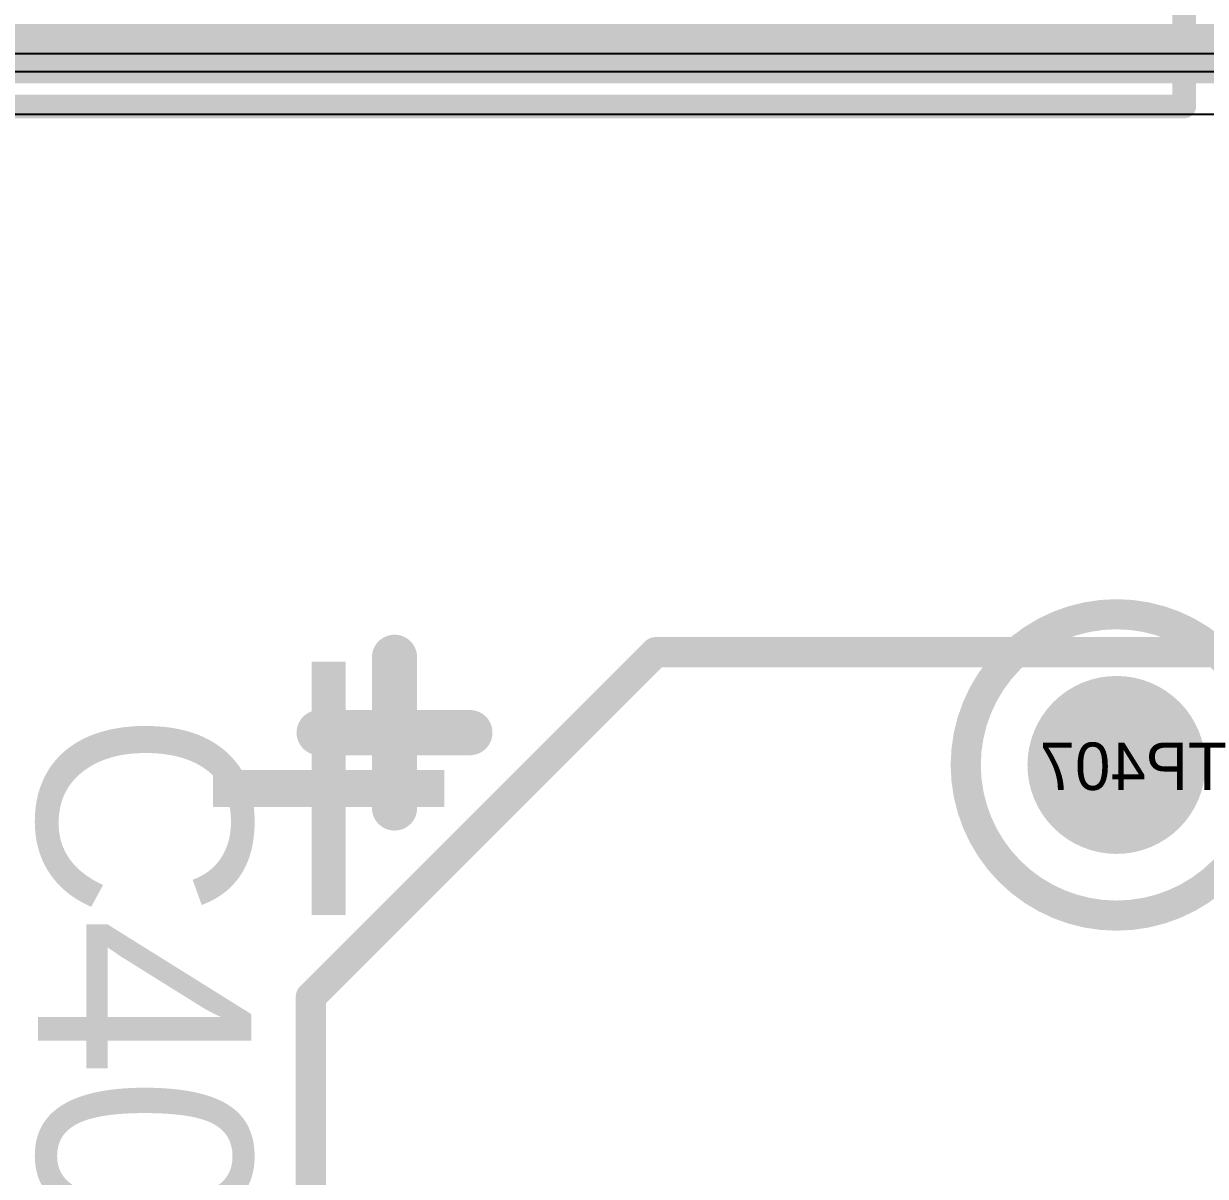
# Model space of a CAD drawing. Header units: millimetres. Extents: x 5 to 399, y 5 to 287.
# Drawn here: x 174.39 to 184.35, y 122.14 to 131.86 of the extents above; entities that cross this region are included whole.
import ezdxf

# ---------------------------------------------------------------- set-up
doc = ezdxf.new("R2010")
doc.units = ezdxf.units.MM
for name, color, linetype in [('BottomLayer', 5, 'Continuous'), ('BottomOverlay', 54, 'Continuous'), ('BottomPaste', 16, 'Continuous'), ('BottomSolder', 6, 'Continuous'), ('Mechanical7', 56, 'Continuous'), ('MidLayer1', 16, 'Continuous'), ('MidLayer2', 76, 'Continuous'), ('TopLayer', 1, 'Continuous'), ('TopOverlay', 2, 'Continuous')]:
    doc.layers.add(name, color=color, linetype=linetype)

# ---------------------------------------------------------------- blocks, each defined once
blk = doc.blocks.new('SMD_CAP_PANASONIC_H13_69')
at = {"layer": 'TopOverlay'}
for points, const_width in [([(6.9, -0.64), (6.9, -3.7934)], 0.254), ([(6.9, -3.7934), (3.9934, -6.7)], 0.254), ([(6.1942, -5.3866), (6.1942, -6.6566)], 0.381), ([(6.8292, -6.0216), (5.5592, -6.0216)], 0.381), ([(3.9934, -6.7), (-6.8326, -6.7)], 0.254)]:
    blk.add_lwpolyline(points, dxfattribs=dict(at, const_width=const_width))
for points, const_width in [([(6.8365, -3.7934, 1), (6.9635, -3.7934, 1)], 0.127), ([(6.8365, -3.7934, 1), (6.9635, -3.7934, 1)], 0.127), ([(6.099, -5.3866, 1), (6.2895, -5.3866, 1)], 0.1905), ([(5.464, -6.0216, 1), (5.6545, -6.0216, 1)], 0.1905), ([(6.734, -6.0216, 1), (6.9245, -6.0216, 1)], 0.1905), ([(6.099, -6.6566, 1), (6.2895, -6.6566, 1)], 0.1905), ([(3.9299, -6.7, 1), (4.0569, -6.7, 1)], 0.127), ([(3.9299, -6.7, 1), (4.0569, -6.7, 1)], 0.127)]:
    blk.add_lwpolyline(points, format="xyb", close=True, dxfattribs=dict(at, const_width=const_width))
at = {"layer": 'Mechanical7'}
blk.add_text('C409', height=1.8, rotation=90, dxfattribs=at).set_placement((9.2, -6.2))
blk.add_text('+', height=3, dxfattribs=at).set_placement((5.5792, -7.0016))
blk = doc.blocks.new('TP1_5MM_B_137')
at = {"layer": 'BottomLayer', "const_width": 0.75}
blk.add_lwpolyline([(-0.375, 0, 1), (0.375, 0, 1)], format="xyb", close=True, dxfattribs=at)
at = {"layer": 'BottomOverlay'}
for points, const_width in [([(1.27, 0, 1), (-1.27, 0, 1)], 0.254), ([(-1.3335, 0, 1), (-1.2065, 0, 1)], 0.127), ([(1.2065, 0, 1), (1.3335, 0, 1)], 0.127)]:
    blk.add_lwpolyline(points, format="xyb", close=True, dxfattribs=dict(at, const_width=const_width))
at = {"layer": 'BottomPaste', "const_width": 0.75}
blk.add_lwpolyline([(-0.375, 0, 1), (0.375, 0, 1)], format="xyb", close=True, dxfattribs=at)
at = {"layer": 'BottomSolder', "const_width": 0.75}
blk.add_lwpolyline([(-0.375, 0, 1), (0.375, 0, 1)], format="xyb", close=True, dxfattribs=at)
blk = doc.blocks.new('P____I_____277')
at = {"layer": 'TopOverlay', "const_width": 0.2}
for points in [[(0, 0.033), (16, 0.033)], [(0, -5), (0, 0.033)], [(16, -5), (16, 0.033)], [(0, -5), (16, -5)]]:
    blk.add_lwpolyline(points, dxfattribs=at)
at = {"layer": 'TopOverlay', "const_width": 0.1}
for points in [[(-0.05, 0.033, 1), (0.05, 0.033, 1)], [(-0.05, 0.033, 1), (0.05, 0.033, 1)], [(15.95, 0.033, 1), (16.05, 0.033, 1)], [(15.95, 0.033, 1), (16.05, 0.033, 1)], [(-0.05, -5, 1), (0.05, -5, 1)], [(-0.05, -5, 1), (0.05, -5, 1)], [(15.95, -5, 1), (16.05, -5, 1)], [(15.95, -5, 1), (16.05, -5, 1)]]:
    blk.add_lwpolyline(points, format="xyb", close=True, dxfattribs=at)
at = {"layer": 'TopOverlay'}
blk.add_text('Index', height=2, dxfattribs=at).set_placement((5.5, -3.2))

msp = doc.modelspace()

# ---------------------------------------------------------------- linework, layer by layer
at = {"layer": 'BottomLayer'}
msp.add_line((161.1202, 131.6056), (203.7124, 131.6056), dxfattribs=at)
at = {"layer": 'MidLayer1'}
msp.add_line((168.566, 131.0958), (197.0228, 131.0958), dxfattribs=at)
at = {"layer": 'MidLayer1', "const_width": 0.5}
msp.add_lwpolyline([(168.3548, 131.6056), (197.0228, 131.6056)], dxfattribs=at)
at = {"layer": 'MidLayer2'}
msp.add_line((171.1202, 131.6056), (200.3046, 131.6056), dxfattribs=at)
at = {"layer": 'TopLayer'}
msp.add_line((168.3813, 131.454), (203.7124, 131.454), dxfattribs=at)

# ---------------------------------------------------------------- block references
for name, p, rotation in [('P____I_____277', (168.1726, 136.161), 360), ('TP1_5MM_B_137', (183.6016, 125.6112), 270), ('SMD_CAP_PANASONIC_H13_69', (183.7124, 119.8618), 180)]:
    msp.add_blockref(name, p, dxfattribs=dict(rotation=rotation))

# ---------------------------------------------------------------- texts
at = {"layer": 'BottomOverlay', "text_generation_flag": 2}
msp.add_text('TP407', height=0.4, dxfattribs=at).set_placement((184.531, 125.3998))

doc.saveas('drawing.dxf')
